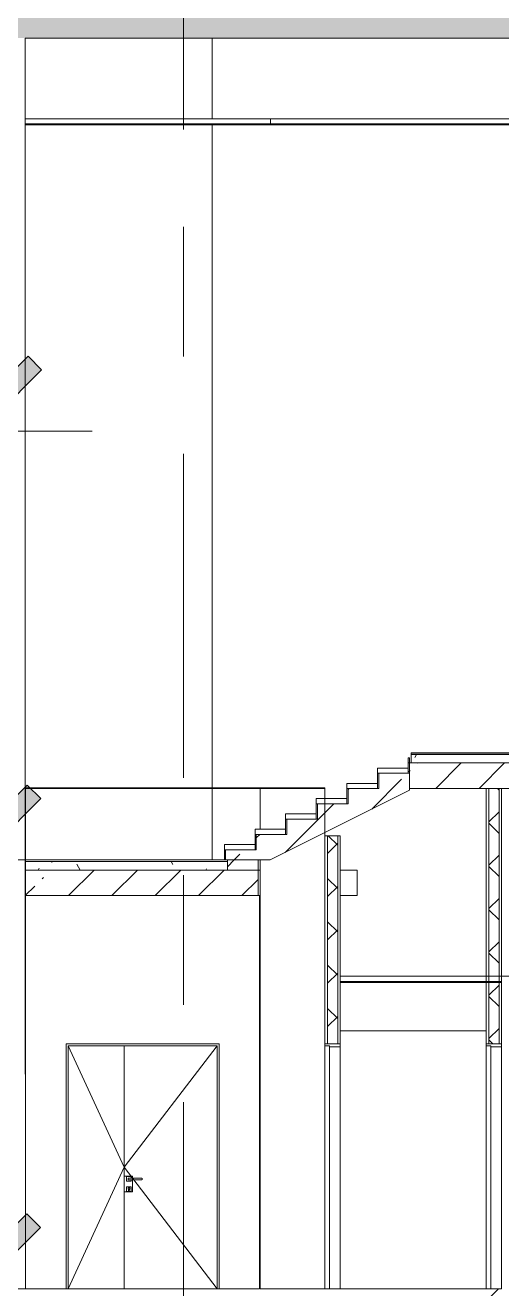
# Model space of a CAD drawing. Header units: millimetres. Extents: x -39507 to 33074, y -24219 to 30962.
# Drawn here: x -21633 to -16967, y 0 to 12375 of the extents above; entities that cross this region are included whole.
import ezdxf

# ---------------------------------------------------------------- set-up
doc = ezdxf.new("R2010")
doc.units = ezdxf.units.MM
doc.linetypes.add('Осевые', pattern=[6350, 1270, -952.5, 3175, -952.5])
for name, color, linetype, lineweight in [('Высотные отметки', 7, 'Continuous', 9), ('Двери', 7, 'Continuous', 9), ('Каркас_Импост', 7, 'Continuous', 9), ('Лестницы', 7, 'Continuous', 9), ('Лестницы-1', 7, 'Continuous', 18), ('Общие ребра', 7, 'Continuous', 9), ('Отделка 1 _4_-1', 7, 'Continuous', 9), ('Панель', 7, 'Continuous', 9), ('Перекрытия', 7, 'Continuous', 9), ('Проступи_подступенки', 7, 'Continuous', 18), ('Стены', 7, 'Continuous', 9), ('Структура _1_', 7, 'Continuous', 18), ('Термическая_воздушная прослойка _3_-1', 7, 'Continuous', 9), ('Штриховка разреза-2', 7, 'Continuous', 9), ('Элементы узлов', 7, 'Continuous', 9)]:
    doc.layers.add(name, color=color, linetype=linetype, lineweight=lineweight)
doc.layers.add('Оси-3', color=7, linetype='Осевые', lineweight=9, true_color=0xaaaaaa)
pattern_1 = [(45, (-2885.9, 6475), (-212.132, 212.132), []), (135, (-2885.9, 6475), (-212.132, -212.132), [])]
pattern_2 = [(45, (-2885.9, 6475), (-424.264, 424.264), [600, -100, 20, -100]), (45, (-2885.9, 6899), (-424.264, 424.264), [])]
pattern_3 = [(0, (-2885.9, 6475), (812.8, 203.2), [67.056, -542.544, 67.056, -542.544, -3251.2]), (0, (-2885.9, 6475), (812.8, 203.2), [-1219.2, 67.056, -1152.144, 67.056, -542.544, -1422.4]), (0, (-2885.9, 6475), (812.8, 203.2), [-3048, 67.056, -339.344, 67.056, -948.944]), (120, (-2581.1, 6576.6), (-582.3764, 602.3054), [67.056, -542.544, 67.056, -3793.744]), (120, (-2581.1, 6576.6), (-582.3764, 602.3054), [-676.656, -542.544, 67.056, -1152.144, -2032]), (120, (-2581.1, 6576.6), (-582.3764, 602.3054), [-2438.4, 67.056, -542.544, 67.056, -1355.344]), (120, (-2581.1, 6576.6), (-582.3764, 602.3054), [-3115.056, -339.344, 67.056, -948.944]), (240, (-2479.5, 6983), (-230.4236, -805.5054), [67.056, -542.544, 67.056, -542.544, -3251.2]), (240, (-2479.5, 6983), (-230.4236, -805.5054), [-1219.2, 67.056, -1152.144, 67.056, -542.544, -1422.4]), (240, (-2479.5, 6983), (-230.4236, -805.5054), [-3048, 67.056, -339.344, 67.056, -948.944])]

# ---------------------------------------------------------------- blocks, each defined once
blk = doc.blocks.new('Дверь - Полуторная_001 - ДВ19_24-15-8185803-Разрез 2-2')
at = {"layer": 'Каркас_Импост'}
for p, q in [((-18548, 2400), (-18698, 2400)), ((-18698, 2400), (-18698, 2380)), ((-18698, 2380), (-18653, 2380)), ((-18653, 2380), (-18698, 2380)), ((-18698, 0), (-18698, 2380)), ((-18653, 2380), (-18653, 2370)), ((-18653, 0), (-18653, 2380)), ((-18653, 2370), (-18548, 2370)), ((-18548, 2370), (-18653, 2370)), ((-18653, 0), (-18653, 2370)), ((-18548, 2370), (-18548, 2400)), ((-18548, 2370), (-18548, 0)), ((-18653, 0), (-18698, 0)), ((-18548, 0), (-18653, 0))]:
    blk.add_line(p, q, dxfattribs=at)
at = {"layer": 'Панель'}
for p, q in [((-18653, 2379), (-18698, 2379)), ((-18698, 2379), (-18698, 0)), ((-18653, 0), (-18653, 2379)), ((-18698, 0), (-18653, 0))]:
    blk.add_line(p, q, dxfattribs=at)
blk = doc.blocks.new('Дверь - Полуторная_001 - ДВ3_24-15-6256107-Разрез 2-2')
at = {"layer": 'Двери'}
for p, q in [((12987, 1128), (12987, 1133)), ((12987, 1133), (12987, 1128)), ((12987, 1127), (12987, 923)), ((12987, 949), (12987, 1101)), ((12987, 1101), (13067, 1101)), ((13055, 1098), (13010, 1098)), ((13010, 1098), (13010, 1053)), ((13010, 1053), (13055, 1053)), ((13055, 998), (13010, 998)), ((13010, 998), (13010, 953)), ((13025, 1083), (13025, 1068)), ((13025, 1083), (13029, 1083)), ((13025, 1068), (13025, 1083)), ((13029, 1068), (13025, 1068)), ((13029, 1083), (13155, 1083)), ((13155, 1068), (13029, 1068)), ((13155, 1083), (13040, 1083)), ((13040, 1068), (13155, 1068)), ((13055, 1083), (13055, 1098)), ((13055, 1053), (13055, 1068)), ((13055, 953), (13055, 998)), ((13067, 1101), (13067, 949)), ((13155, 1083), (13158, 1083)), ((13158, 1068), (13155, 1068)), ((13161, 1068), (13161, 1083)), ((13067, 949), (12987, 949)), ((12987, 923), (12987, 918)), ((12987, 918), (12987, 923)), ((13010, 953), (13055, 953)), ((13027, 974), (13027, 964)), ((13027, 974), (13027, 964)), ((13037, 964), (13037, 974)), ((13037, 964), (13037, 974))]:
    blk.add_line(p, q, dxfattribs=at)
for centre, radius, start, end in [((13032, 981), 8.37, 306.6737, 233.3263), ((13032, 981), 8.37, 218.9937, 233.3263), ((13032, 964), 5, 180, 0), ((13032, 964), 5, 240, 300), ((13032, 981), 8.37, 306.6737, 321.0063)]:
    blk.add_arc(centre, radius, start, end, dxfattribs=at)
at = {"layer": 'Каркас_Импост'}
for p, q in [((12417, 2400), (12417, 0)), ((13917, 2400), (12417, 2400)), ((12437, 0), (12437, 2380)), ((12437, 2380), (13897, 2380)), ((13897, 2380), (12437, 2380)), ((12437, 2380), (12437, 0)), ((13897, 2380), (13897, 0)), ((13897, 2380), (13897, 0)), ((13917, 2400), (13917, 0)), ((12437, 0), (12417, 0)), ((12447, 0), (12437, 0)), ((13897, 0), (13887, 0)), ((13917, 0), (13897, 0))]:
    blk.add_line(p, q, dxfattribs=at)
at = {"layer": 'Панель'}
for p, q in [((12987, 2379), (12438, 2379)), ((12438, 2379), (12438, 0)), ((13896, 2379), (12987, 2379)), ((12987, 2379), (12987, 0)), ((12987, 0), (12987, 2379)), ((13896, 0), (13896, 2379)), ((12438, 0), (12987, 0)), ((12987, 0), (13896, 0))]:
    blk.add_line(p, q, dxfattribs=at)
at = {"layer": 'Элементы узлов'}
for p, q in [((12987, 1190), (12438, 2379)), ((12987, 1190), (13896, 2379)), ((12438, 0), (12987, 1190)), ((13896, 0), (12987, 1190))]:
    blk.add_line(p, q, dxfattribs=at)
blk = doc.blocks.new('Дверь - Полуторная_001 - ДВ19_24-15-V6-Разрез 2-2')
at = {"layer": 'Каркас_Импост'}
for p, q in [((-16968, 2400), (-17118, 2400)), ((-17118, 2400), (-17118, 2380)), ((-17118, 2380), (-17073, 2380)), ((-17073, 2380), (-17118, 2380)), ((-17118, 0), (-17118, 2380)), ((-17073, 2380), (-17073, 2370)), ((-17073, 0), (-17073, 2380)), ((-17073, 2370), (-16968, 2370)), ((-16968, 2370), (-17073, 2370)), ((-17073, 0), (-17073, 2370)), ((-16968, 2370), (-16968, 2400)), ((-16968, 2370), (-16968, 0)), ((-17073, 0), (-17118, 0)), ((-16968, 0), (-17073, 0))]:
    blk.add_line(p, q, dxfattribs=at)
at = {"layer": 'Панель'}
for p, q in [((-17073, 2379), (-17118, 2379)), ((-17118, 2379), (-17118, 0)), ((-17073, 0), (-17073, 2379)), ((-17118, 0), (-17073, 0))]:
    blk.add_line(p, q, dxfattribs=at)
blk = doc.blocks.new('Высотные отметки - Высотная отметка - Стрелка-4455449-Разрез 2-2')
at = {"layer": 'Высотные отметки'}
blk.add_hatch(color=256, dxfattribs=at).paths.add_polyline_path([(-36566, -5267), (-36098, -5734), (-35631, -5267), (-35498, -5400), (-36098, -6000), (-36698, -5400)], flags=0)
for p, q in [((-36098, -4800), (-39098, -4800)), ((-36098, -6000), (-36098, -4800)), ((-36566, -5267), (-36698, -5400)), ((-36098, -5734), (-36566, -5267)), ((-35631, -5267), (-36098, -5734)), ((-35498, -5400), (-35631, -5267)), ((-36698, -5400), (-36098, -6000)), ((-36098, -6000), (-35498, -5400)), ((-35003, -6000), (-36395, -6000))]:
    blk.add_line(p, q, dxfattribs=at)

msp = doc.modelspace()

# ---------------------------------------------------------------- hatches: boundary and pattern name
at = {"layer": 'Лестницы'}
h = msp.add_hatch(dxfattribs=at)
h.set_pattern_fill('FP_2', color=256, style=0, pattern_type=2)
h.set_pattern_definition(pattern_2)
h.paths.add_polyline_path([(-19235, 4200), (-17870.4, 4882.3), (-17870.4, 5050), (-18170.4, 5050), (-18170.4, 4900), (-18470.4, 4900), (-18470.4, 4750), (-18770.4, 4750), (-18770.4, 4600), (-19070.4, 4600), (-19070.4, 4450), (-19370.4, 4450), (-19370.4, 4300), (-19670.4, 4300), (-19670.4, 4200)], flags=0)
at = {"layer": 'Штриховка разреза-2'}
h = msp.add_hatch(dxfattribs=at)
h.set_pattern_fill('FP_2', color=256, style=0, pattern_type=2)
h.set_pattern_definition(pattern_2)
h.paths.add_polyline_path([(25717.1, 12250), (25717.1, 12500), (23567.1, 12500), (23567.1, 12250), (25702.9, 12250)], flags=0)
h.paths.add_polyline_path([(-31382.9, 12250), (-29332.9, 12250), (-29332.9, 12500), (-31682.9, 12500), (-31682.9, 12250)], flags=0)
h.paths.add_polyline_path([(-21832.9, 12250), (16067.1, 12250), (16067.1, 12500), (-21832.9, 12500)], flags=0)
h = msp.add_hatch(dxfattribs=at)
h.set_pattern_fill('FP_3', color=256, style=0, pattern_type=2)
h.set_pattern_definition(pattern_3)
h.paths.add_polyline_path([(-16825.3, 5150), (-15782.9, 5150), (-15782.9, 5233), (-17852.9, 5233), (-17852.9, 5150)], flags=0)
h = msp.add_hatch(dxfattribs=at)
h.set_pattern_fill('FP_2', color=256, style=0, pattern_type=2)
h.set_pattern_definition(pattern_2)
h.paths.add_polyline_path([(-17870.4, 4900), (-10721.4, 4900), (-10721.4, 5150), (-17882.9, 5150), (-17882.9, 5050), (-17870.4, 5050)], flags=0)
h.paths.add_polyline_path([(3588.2, 4900), (16067.1, 4900), (16067.1, 5150), (3355.7, 5150), (3355.7, 4900)], flags=0)
h = msp.add_hatch(dxfattribs=at)
h.set_pattern_fill('FP_6', color=256, style=0, pattern_type=2)
h.set_pattern_definition(pattern_1)
h.paths.add_polyline_path([(-16992.9, -100), (-16992.9, 0), (-17092.9, 0), (-17092.9, -100)], flags=0)
h.paths.add_polyline_path([(-16992.9, 2400), (-16992.9, 4900), (-17092.9, 4900), (-17092.9, 2400)], flags=0)
h = msp.add_hatch(dxfattribs=at)
h.set_pattern_fill('FP_6', color=256, style=0, pattern_type=2)
h.set_pattern_definition(pattern_1)
h.paths.add_polyline_path([(-18572.9, -100), (-18572.9, 0), (-18672.9, 0), (-18672.9, -100)], flags=0)
h.paths.add_polyline_path([(-18572.9, 2400), (-18572.9, 4436), (-18672.9, 4436), (-18672.9, 2400)], flags=0)
h = msp.add_hatch(dxfattribs=at)
h.set_pattern_fill('FP_2', color=256, style=0, pattern_type=2)
h.set_pattern_definition(pattern_2)
h.paths.add_polyline_path([(-21632.9, 3850), (-19352.9, 3850), (-19352.9, 4100), (-21832.9, 4100), (-21832.9, 3850)], flags=0)
h = msp.add_hatch(dxfattribs=at)
h.set_pattern_fill('FP_3', color=256, style=0, pattern_type=2)
h.set_pattern_definition(pattern_3)
h.paths.add_polyline_path([(-20227.5, 4100), (-19652.9, 4100), (-19652.9, 4183), (-21632.9, 4183), (-21632.9, 4100), (-21361.6, 4100)], flags=0)
h = msp.add_hatch(dxfattribs=at)
h.set_pattern_fill('FP_2', color=256, style=0, pattern_type=2)
h.set_pattern_definition(pattern_2)
h.paths.add_polyline_path([(-19652.9, 4100), (-19352.9, 4100), (-19352.9, 4200), (-19652.9, 4200)], flags=0)

# ---------------------------------------------------------------- linework, layer by layer
at = {"layer": 'Лестницы-1'}
for p, q in [((-17870.4, 5050), (-18170.4, 5050)), ((-18170.4, 5050), (-18170.4, 4900)), ((-17870.4, 4882.3), (-17870.4, 5050)), ((-19235, 4200), (-17870.4, 4882.3)), ((-18170.4, 4900), (-18470.4, 4900)), ((-18470.4, 4900), (-18470.4, 4750)), ((-18470.4, 4750), (-18770.4, 4750)), ((-18770.4, 4750), (-18770.4, 4600)), ((-18770.4, 4600), (-19070.4, 4600)), ((-19070.4, 4600), (-19070.4, 4450)), ((-19070.4, 4450), (-19370.4, 4450)), ((-19370.4, 4450), (-19370.4, 4300)), ((-19370.4, 4300), (-19670.4, 4300)), ((-19670.4, 4300), (-19670.4, 4200)), ((-19670.4, 4200), (-19235, 4200))]:
    msp.add_line(p, q, dxfattribs=at)
at = {"layer": 'Общие ребра'}
for p, q in [((-15782.9, 5235), (-17852.9, 5235)), ((-17092.9, 2400), (-17092.9, 4900)), ((-16992.9, 2400), (-16992.9, 4900)), ((-18672.9, 2400), (-18672.9, 4436)), ((-18572.9, 2400), (-18572.9, 4436)), ((-19652.9, 4185), (-21632.9, 4185)), ((-21632.9, 3850), (-21632.9, 2100)), ((-16965.9, 3010), (-16967.9, 3010))]:
    msp.add_line(p, q, dxfattribs=at)
at = {"layer": 'Оси-3'}
msp.add_line((-20082.9, -22619.5), (-20082.9, 29000), dxfattribs=at)
at = {"layer": 'Отделка 1 _4_-1'}
for p, q in [((-21632.9, 11400), (-19232.9, 11400)), ((-19232.9, 11410), (-19232.9, 11400)), ((-19232.9, 11400), (-19232.9, 11410)), ((-19232.9, 11400), (-15982.9, 11400)), ((-15782.9, 5250), (-17852.9, 5250)), ((-17852.9, 5250), (-17852.9, 5235)), ((-17852.9, 5235), (-17852.9, 5233)), ((-18699.9, 4905), (-21632.9, 4905)), ((-21632.9, 4905), (-21632.9, 4900)), ((-21632.9, 4900), (-18699.9, 4900)), ((-17092.9, 4900), (-17117.9, 4900)), ((-17117.9, 4900), (-17117.9, 2525)), ((-16967.9, 4900), (-16992.9, 4900)), ((-16967.9, 3000), (-16967.9, 4900)), ((-18672.9, 4436), (-18697.9, 4436)), ((-18547.9, 4436), (-18572.9, 4436)), ((-18547.9, 2525), (-18547.9, 4436)), ((-19652.9, 4200), (-21632.9, 4200)), ((-21632.9, 4200), (-21632.9, 4185)), ((-21632.9, 4185), (-21632.9, 4183)), ((-19652.9, 4185), (-19652.9, 4200)), ((-19652.9, 4183), (-19652.9, 4185)), ((-18547.9, 3010), (-18547.9, 3000)), ((-18547.9, 3000), (-16967.9, 3000)), ((-18697.9, 2400), (-18672.9, 2400)), ((-18572.9, 2400), (-18547.9, 2400)), ((-17117.9, 2400), (-17092.9, 2400)), ((-16992.9, 2400), (-16967.9, 2400))]:
    msp.add_line(p, q, dxfattribs=at)
at = {"layer": 'Перекрытия'}
for p, q in [((-18682.9, 12250), (-19182.9, 12250)), ((-18682.9, 12250), (-19182.9, 12250)), ((-15732.9, 12250), (-19032.9, 12250)), ((-17882.9, 5100), (-17882.9, 5050)), ((-13332.9, 5150), (-17852.9, 5150)), ((-19352.9, 4100), (-19802.9, 4100)), ((-19352.9, 4200), (-19352.9, 4100)), ((-19352.9, 4100), (-19352.9, 3850)), ((-19352.9, 4100), (-19332.9, 4100)), ((-18547.9, 4100), (-18382.9, 4100)), ((-18382.9, 4100), (-18382.9, 3850)), ((-19332.9, 3850), (-19352.9, 3850)), ((-18382.9, 3850), (-18547.9, 3850))]:
    msp.add_line(p, q, dxfattribs=at)
at = {"layer": 'Проступи_подступенки'}
for p, q in [((-17882.9, 5200), (-17882.9, 5050)), ((-17870.4, 5200), (-17882.9, 5200)), ((-17870.4, 5050), (-17870.4, 5200)), ((-17882.9, 5100), (-18182.9, 5100)), ((-18182.9, 5100), (-18182.9, 5050)), ((-17882.9, 5050), (-17882.9, 5100)), ((-18182.9, 4950), (-18482.9, 4950)), ((-18482.9, 4950), (-18482.9, 4900)), ((-18182.9, 5050), (-18182.9, 4900)), ((-18170.4, 5050), (-18182.9, 5050)), ((-18182.9, 5050), (-17882.9, 5050)), ((-18182.9, 4900), (-18182.9, 4950)), ((-18170.4, 4900), (-18170.4, 5050)), ((-17882.9, 5050), (-17870.4, 5050)), ((-18482.9, 4900), (-18482.9, 4750)), ((-18470.4, 4900), (-18482.9, 4900)), ((-18482.9, 4900), (-18182.9, 4900)), ((-18470.4, 4750), (-18470.4, 4900)), ((-18182.9, 4900), (-18170.4, 4900)), ((-18482.9, 4800), (-18782.9, 4800)), ((-18782.9, 4800), (-18782.9, 4750)), ((-18782.9, 4750), (-18782.9, 4600)), ((-18770.4, 4750), (-18782.9, 4750)), ((-18782.9, 4750), (-18482.9, 4750)), ((-18770.4, 4600), (-18770.4, 4750)), ((-18482.9, 4750), (-18482.9, 4800)), ((-18482.9, 4750), (-18470.4, 4750)), ((-18782.9, 4650), (-19082.9, 4650)), ((-19082.9, 4650), (-19082.9, 4600)), ((-19082.9, 4600), (-19082.9, 4450)), ((-19070.4, 4600), (-19082.9, 4600)), ((-19082.9, 4600), (-18782.9, 4600)), ((-19070.4, 4450), (-19070.4, 4600)), ((-18782.9, 4600), (-18782.9, 4650)), ((-18782.9, 4600), (-18770.4, 4600)), ((-19082.9, 4500), (-19382.9, 4500)), ((-19382.9, 4500), (-19382.9, 4450)), ((-19082.9, 4450), (-19082.9, 4500)), ((-19382.9, 4350), (-19682.9, 4350)), ((-19682.9, 4350), (-19682.9, 4300)), ((-19382.9, 4450), (-19382.9, 4300)), ((-19370.4, 4450), (-19382.9, 4450)), ((-19382.9, 4450), (-19082.9, 4450)), ((-19382.9, 4300), (-19382.9, 4350)), ((-19370.4, 4300), (-19370.4, 4450)), ((-19082.9, 4450), (-19070.4, 4450)), ((-19682.9, 4300), (-19682.9, 4200)), ((-19670.4, 4300), (-19682.9, 4300)), ((-19682.9, 4300), (-19382.9, 4300)), ((-19670.4, 4200), (-19670.4, 4300)), ((-19382.9, 4300), (-19370.4, 4300)), ((-19682.9, 4200), (-19670.4, 4200))]:
    msp.add_line(p, q, dxfattribs=at)
at = {"layer": 'Стены'}
for p, q in [((-19352.9, 12250), (-21632.9, 12250)), ((-21632.9, 12250), (-21632.9, 4900)), ((-15982.9, 12250), (-19802.9, 12250)), ((-19802.9, 12250), (-19802.9, 11460)), ((-18667.9, 12250), (-19232.9, 12250)), ((-10082.9, 12250), (-18367.9, 12250)), ((-19802.9, 11400), (-21630.9, 11400)), ((-19802.9, 11400), (-19802.9, 4905)), ((-15984.9, 11400), (-19802.9, 11400)), ((-19802.9, 11400), (-19802.9, 4905)), ((-17852.9, 5150), (-17852.9, 5250)), ((-17852.9, 5250), (-15984.9, 5250)), ((-18152.9, 5100), (-17882.9, 5100)), ((-17852.9, 5150), (-10982.9, 5150)), ((-17852.9, 5150), (-15982.9, 5150)), ((-18452.9, 4950), (-18182.9, 4950)), ((-21632.9, 4210), (-21632.9, 4900)), ((-19802.9, 4900), (-21630.9, 4900)), ((-21630.9, 4900), (-21630.9, 4210)), ((-19802.9, 4900), (-19802.9, 4200)), ((-19802.9, 4900), (-19802.9, 4200)), ((-18699.9, 4900), (-19332.9, 4900)), ((-19332.9, 4900), (-19332.9, 4500)), ((-18699.9, 4800), (-18699.9, 4900)), ((-18170.4, 4900), (-18367.9, 4900)), ((-10782.9, 4900), (-17870.4, 4900)), ((-13632.9, 4900), (-17870.4, 4900)), ((-18752.9, 4800), (-18482.9, 4800)), ((-19052.9, 4650), (-18782.9, 4650)), ((-19352.9, 4500), (-19082.9, 4500)), ((-18699.9, 0), (-18699.9, 4467.5)), ((-19652.9, 4350), (-19382.9, 4350)), ((-21632.9, 4200), (-21632.9, 4210)), ((-21630.9, 4210), (-21630.9, 4200)), ((-21630.9, 4200), (-19802.9, 4200)), ((-19802.9, 4200), (-19652.9, 4200)), ((-19802.9, 4100), (-19352.9, 4100)), ((-19352.9, 4100), (-19332.9, 4100)), ((-19332.9, 4200), (-19332.9, 2525)), ((-19332.9, 4100), (-19332.9, 0)), ((-19337.9, 0), (-19337.9, 3850)), ((-19334.9, 0), (-19334.9, 2525)), ((-19334.9, 2525), (-19332.9, 2525)), ((-17119.9, 2525), (-18545.9, 2525)), ((-21232.9, 2400), (-19732.9, 2400)), ((-21232.9, 10), (-21232.9, 2400)), ((-21232.9, 10), (-21232.9, 2400)), ((-21232.9, 2400), (-19732.9, 2400)), ((-19732.9, 2400), (-19732.9, 10)), ((-19732.9, 2400), (-19732.9, 10)), ((-18699.9, 2400), (-18697.9, 2400)), ((-18699.9, 10), (-18699.9, 2400)), ((-18697.9, 2400), (-18547.9, 2400)), ((-17117.9, 2400), (-16967.9, 2400)), ((-21630.9, 2100), (-21632.9, 2100)), ((-21630.9, 2100), (-21630.9, 10)), ((-21630.9, 0), (-21632.9, 0)), ((-21630.9, 10), (-21630.9, 0)), ((-21630.9, 0), (-21232.9, 0)), ((-21232.9, 0), (-21232.9, 10)), ((-21232.9, 0), (-21232.9, 10)), ((-19732.9, 0), (-21232.9, 0)), ((-19732.9, 10), (-19732.9, 0)), ((-19732.9, 10), (-19732.9, 0)), ((-19732.9, 0), (-19337.9, 0)), ((-19332.9, 0), (-18699.9, 0)), ((-18699.9, 0), (-18699.9, 10)), ((-18697.9, 0), (-18547.9, 0)), ((-18545.9, 0), (-17119.9, 0)), ((-17117.9, 0), (-16967.9, 0))]:
    msp.add_line(p, q, dxfattribs=at)
at = {"layer": 'Структура _1_'}
for p, q in [((-21632.9, 12250), (-15982.9, 12250)), ((-19232.9, 11460), (-21632.9, 11460)), ((-19232.9, 11410), (-21632.9, 11410)), ((-15982.9, 11460), (-19232.9, 11460)), ((-19232.9, 11460), (-19232.9, 11410)), ((-19232.9, 11410), (-19232.9, 11460)), ((-15982.9, 11410), (-19232.9, 11410)), ((-17852.9, 5233), (-17852.9, 5150)), ((-15782.9, 5233), (-17852.9, 5233)), ((-15982.9, 5150), (-17882.9, 5150)), ((-17882.9, 5150), (-17882.9, 5050)), ((-17852.9, 5150), (-15782.9, 5150)), ((-17882.9, 5050), (-17870.4, 5050)), ((-17870.4, 5050), (-17870.4, 4900)), ((-18697.9, 4905), (-18699.9, 4905)), ((-18699.9, 4905), (-18699.9, 4900)), ((-18699.9, 4900), (-18699.9, 2400)), ((-18697.9, 4900), (-18697.9, 4905)), ((-18697.9, 4436), (-18697.9, 4900)), ((-17870.4, 4900), (-13632.9, 4900)), ((-18697.9, 4436), (-18697.9, 2400)), ((-18697.9, 2400), (-18697.9, 4436)), ((-21632.9, 4200), (-21632.9, 3850)), ((-21630.9, 4200), (-21632.9, 4200)), ((-21632.9, 4183), (-21632.9, 4100)), ((-19652.9, 4183), (-21632.9, 4183)), ((-19352.9, 4100), (-21632.9, 4100)), ((-21632.9, 4100), (-19652.9, 4100)), ((-21630.9, 2100), (-21630.9, 4200)), ((-19652.9, 4200), (-19652.9, 4100)), ((-19352.9, 4200), (-19652.9, 4200)), ((-19652.9, 4100), (-19652.9, 4183)), ((-19652.9, 4100), (-19352.9, 4100)), ((-19352.9, 4100), (-19352.9, 4200)), ((-19352.9, 3850), (-19352.9, 4100)), ((-21632.9, 3850), (-19352.9, 3850)), ((-13632.9, 3060), (-18547.9, 3060)), ((-18547.9, 3060), (-18547.9, 3010)), ((-16967.9, 3010), (-18547.9, 3010)), ((-16967.9, 2400), (-16967.9, 3000)), ((-18547.9, 2400), (-18547.9, 2525)), ((-17117.9, 2525), (-17117.9, 2400)), ((-18699.9, 2400), (-18697.9, 2400)), ((-21632.9, 2100), (-21630.9, 2100))]:
    msp.add_line(p, q, dxfattribs=at)
at = {"layer": 'Термическая_воздушная прослойка _3_-1'}
for p, q in [((-16992.9, 4900), (-17092.9, 4900)), ((-18572.9, 4436), (-18672.9, 4436)), ((-18672.9, 2400), (-18572.9, 2400)), ((-17092.9, 2400), (-16992.9, 2400))]:
    msp.add_line(p, q, dxfattribs=at)

# ---------------------------------------------------------------- block references
at = {"layer": 'Высотные отметки'}
for p in [(14025.4, 14400), (14016.7, 10200), (14014.5, 6000)]:
    msp.add_blockref('Высотные отметки - Высотная отметка - Стрелка-4455449-Разрез 2-2', p, dxfattribs=at)
at = {"layer": 'Двери'}
for name, p in [('Дверь - Полуторная_001 - ДВ3_24-15-6256107-Разрез 2-2', (-33650, 0)), ('Дверь - Полуторная_001 - ДВ19_24-15-8185803-Разрез 2-2', (0, 0)), ('Дверь - Полуторная_001 - ДВ19_24-15-V6-Разрез 2-2', (0, 0))]:
    msp.add_blockref(name, p, dxfattribs=at)

doc.saveas('drawing.dxf')
